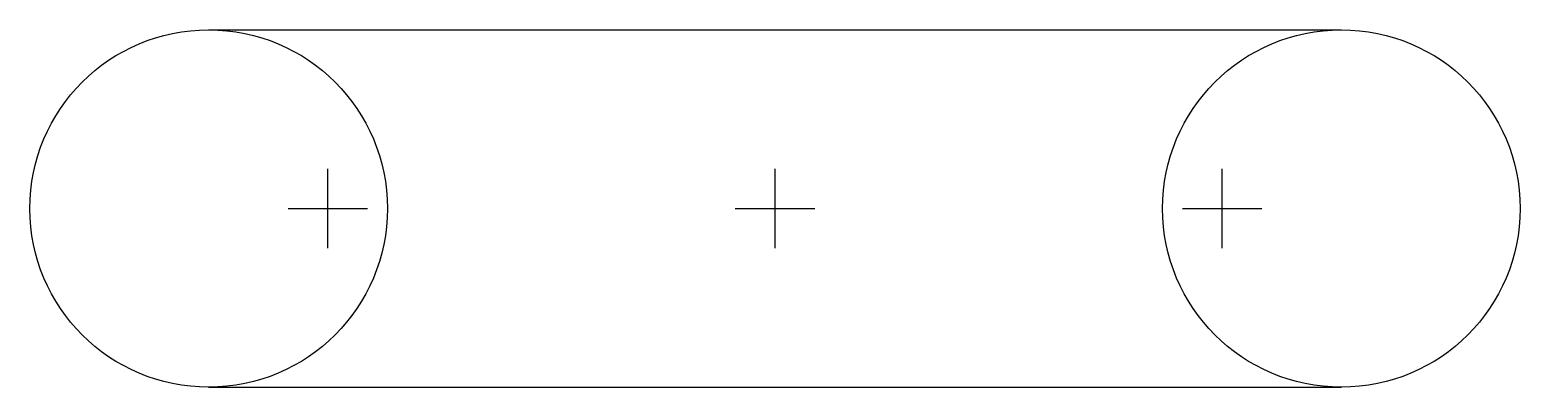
# Model space of a CAD drawing. Header units: millimetres. Extents: x 0 to 150, y 0 to 36.
import ezdxf

# ---------------------------------------------------------------- set-up
doc = ezdxf.new("R2010")
doc.units = ezdxf.units.MM
doc.layers.add('GUIDE', color=3, linetype='Continuous')
doc.layers.add('OUTER', color=7, linetype='Continuous')

msp = doc.modelspace()

# ---------------------------------------------------------------- linework, layer by layer
at = {"layer": 'GUIDE'}
for p, q in [((30, 14), (30, 22)), ((75, 14), (75, 22)), ((120, 14), (120, 22)), ((26, 18), (34, 18)), ((71, 18), (79, 18)), ((116, 18), (124, 18))]:
    msp.add_line(p, q, dxfattribs=at)
for centre in [(18, 18), (132, 18)]:
    msp.add_circle(centre, 18, dxfattribs=at)
at = {"layer": 'OUTER'}
for p, q in [((18, 36), (132, 36)), ((18, 0), (132, 0))]:
    msp.add_line(p, q, dxfattribs=at)

doc.saveas('drawing.dxf')
